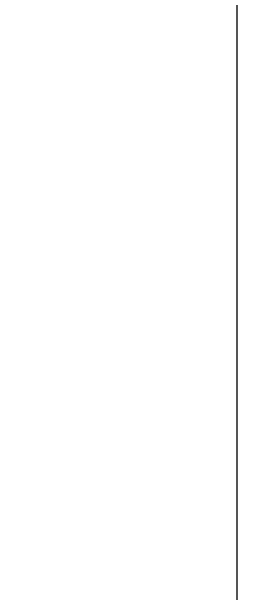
# Model space of a CAD drawing. Header units: millimetres. Extents: x -54 to 586, y 8 to 412.
# Drawn here: x -54.1 to 13.6, y 146.2 to 306.1 of the extents above; entities that cross this region are included whole.
import ezdxf

# ---------------------------------------------------------------- set-up
doc = ezdxf.new("R2010")
doc.units = ezdxf.units.MM
doc.layers.add('DIMENSIONS', color=2, linetype='Continuous')
doc.layers.add('OUTLINE', color=7, linetype='Continuous', lineweight=25)
doc.styles.add('SLDTEXTSTYLE0', font='TXT', dxfattribs={"width": 0.75})
doc.dimstyles.new('SLDDIMSTYLE9', dxfattribs={"dimtxt": 3.5, "dimasz": 2, "dimexe": 0, "dimexo": 0.0625, "dimgap": 0.875, "dimtad": 1, "dimrnd": 1e-09, "dimzin": 12, "dimdsep": 46, "dimtxsty": 'SLDTEXTSTYLE0', "dimsah": 1, "dimcen": 0, "dimadec": 0, "dimazin": 3, "dimtfac": 1, "dimtofl": 0, "dimtmove": 0, "dimatfit": 3, "dimfxl": 0, "dimfrac": 2, "dimtolj": 1, "dimtzin": 12, "dimarcsym": 0})

# ---------------------------------------------------------------- blocks, each defined once
blk = doc.blocks.new('_D_17')
at = {"layer": 'DIMENSIONS'}
blk.add_line((45.86, 214.39), (62.49, 214.9), dxfattribs=at)
blk.add_arc((-54.09, 211.32), 100, 2.2887, 2.9032, dxfattribs=at)
blk.add_solid([(45.86, 214.39), (47.88, 213.95), (47.85, 214.95)], dxfattribs=at)
at = {"layer": 'DIMENSIONS', "insert": (51.76, 219.08), "char_height": 3.5, "attachment_point": 1, "rotation": 1.7574, "style": 'SLDTEXTSTYLE0'}
blk.add_mtext('R100', dxfattribs=at)

msp = doc.modelspace()

# ---------------------------------------------------------------- linework, layer by layer
at = {"layer": 'OUTLINE'}
msp.add_line((8, 8), (8, 412), dxfattribs=at)

# ---------------------------------------------------------------- dimensions: what is measured, and where the dimension line sits
at = {"layer": 'DIMENSIONS'}
dim = msp.add_radius_dim(center=(-54.09018, 211.31949), mpoint=(45.86279, 214.3863), dimstyle='SLDDIMSTYLE9', dxfattribs=at)
dim.commit()
dim.dimension.update_dxf_attribs({"geometry": '_D_17', "text_midpoint": (57.22961, 214.73507), "dimtype": 164})

doc.saveas('drawing.dxf')
